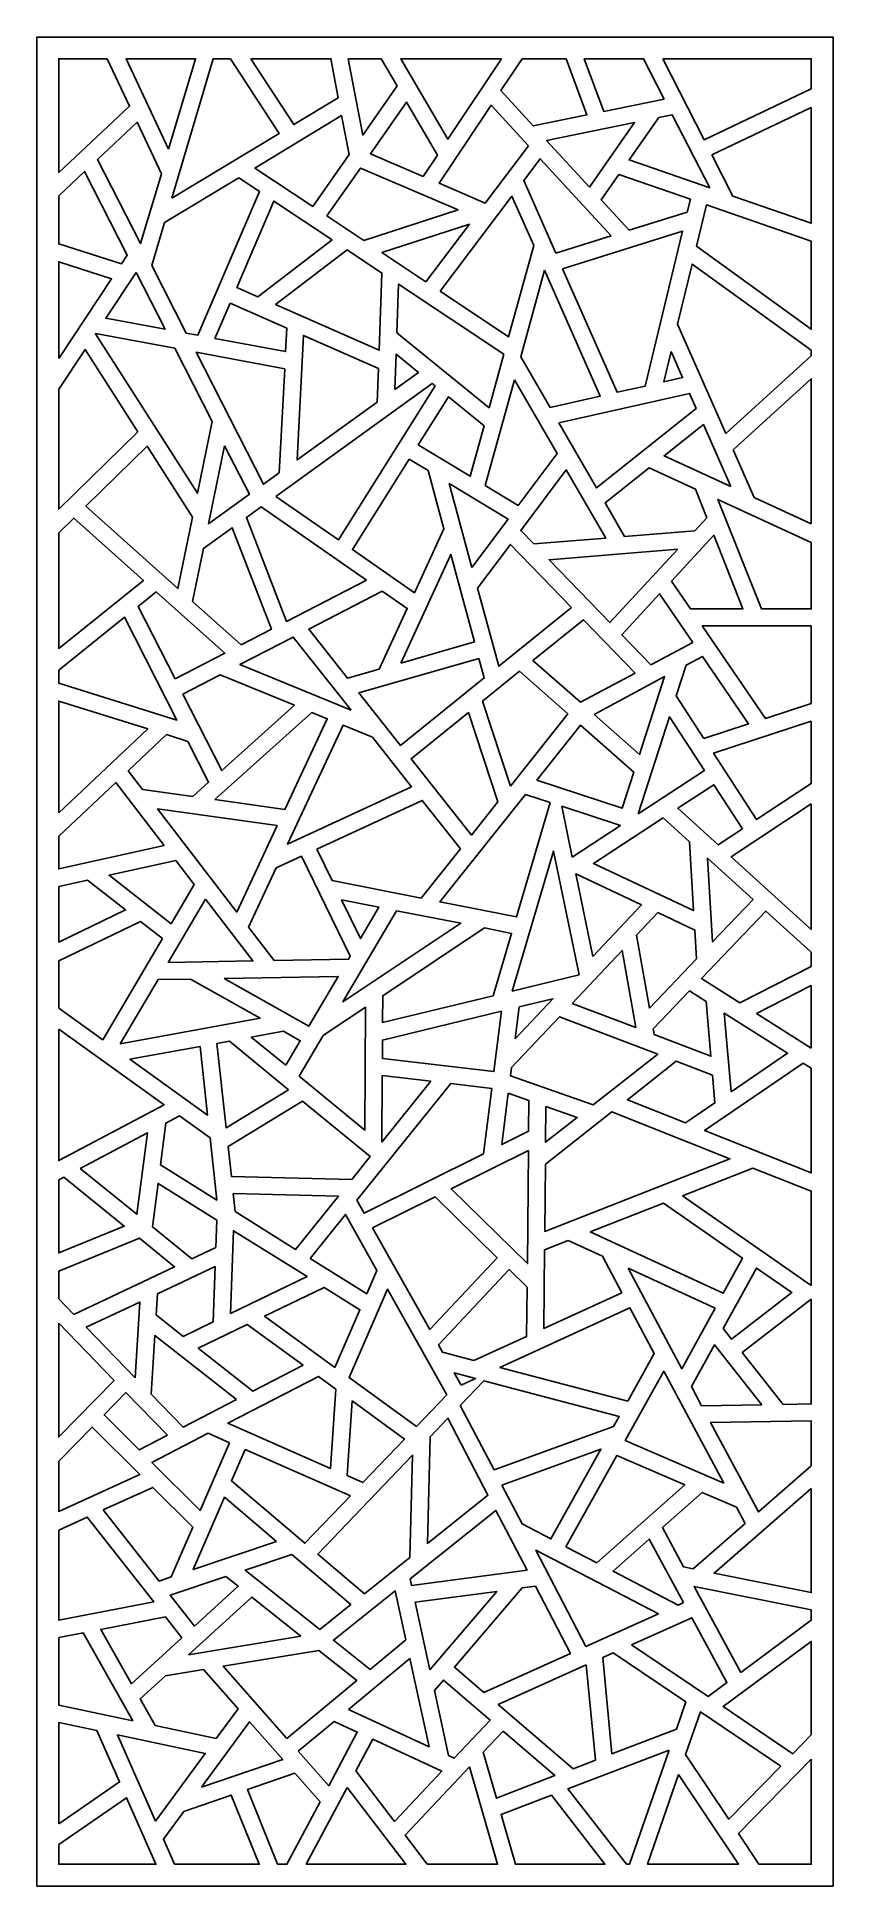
# Model space of a CAD drawing. Extents: x 214 to 374, y 93 to 465.
import ezdxf

# ---------------------------------------------------------------- set-up
doc = ezdxf.new("R2010")
doc.units = 0
doc.layers.add('LAYER_01', color=7, linetype='CONTINUOUS')

msp = doc.modelspace()

# ---------------------------------------------------------------- linework, layer by layer
at = {"layer": 'LAYER_01'}
for points in [[(213.9, 93.46), (373.75, 93.46), (373.75, 464.74), (213.9, 464.74)], [(228.02, 460.38), (218.26, 460.38), (218.26, 437.56), (232.49, 450.87)], [(240.34, 442.21), (245.74, 460.38), (231.8, 460.38)], [(240.98, 432.35), (262.54, 445.38), (252.75, 460.38), (249.31, 460.38)], [(256.84, 460.38), (265.47, 447.14), (274.4, 452.54), (272.91, 460.38)], [(286.2, 454.91), (279.3, 445.04), (276.39, 460.38), (283, 460.38)], [(307.2, 460.38), (286.96, 460.38), (296.43, 444.2)], [(311.31, 460.38), (307.05, 453.99), (313.53, 446.92), (324.32, 449.12), (320.14, 460.38)], [(339.86, 452.27), (335.71, 460.38), (323.78, 460.38), (327.72, 449.8)], [(339.55, 460.38), (347.87, 444.12), (369.39, 454.36), (369.39, 460.38)], [(291.46, 436.73), (294.32, 441.03), (288.1, 451.66), (280.84, 441.29)], [(312.61, 442.86), (305.1, 451.05), (294.66, 435.36), (303.93, 431.39)], [(349.43, 441.08), (353.66, 432.81), (369.39, 427.34), (369.39, 450.58)], [(238.88, 437.29), (234.7, 423.25), (226.06, 440.17), (234.02, 447.62)], [(269.26, 430.71), (257.66, 438.43), (275.08, 448.96), (276.56, 441.13)], [(324.82, 434.62), (333.91, 447.57), (316.23, 443.98)], [(348.99, 434.43), (332.81, 440.05), (338.78, 448.56), (341.48, 449.11)], [(279.53, 423.88), (298.47, 430.01), (278.84, 438.42), (272.11, 428.82)], [(329.18, 424.82), (314.96, 440.3), (311.63, 435.9), (318.06, 421.34)], [(218.26, 432.88), (218.26, 423.2), (230.84, 419.16), (232.03, 420.96), (223.46, 437.74)], [(254.43, 436.48), (239.53, 427.48), (236.96, 418.83), (243.88, 405.28), (246.2, 404.85), (258.56, 433.73)], [(344.48, 429.6), (332.78, 425.94), (327.19, 432.04), (330.77, 437.14), (345.1, 432.16)], [(273.16, 424.01), (261.45, 431.8), (254.03, 414.45), (258.24, 412.59)], [(294.83, 413.7), (309.27, 432.78), (313.65, 422.87), (308.6, 404.53)], [(369.39, 423.72), (348.35, 431.03), (346.34, 422.74), (369.39, 406.06)], [(291.98, 415.6), (300.72, 427.14), (283.17, 421.46)], [(319.45, 418.2), (343.54, 425.72), (336.03, 394.66), (330.4, 393.4)], [(218.26, 400.21), (228.87, 416.2), (218.26, 419.61)], [(276.17, 422.01), (283.17, 417.35), (282.6, 401.84), (261.81, 411.02)], [(233.82, 417.46), (239.63, 406.07), (227.72, 408.28)], [(315.83, 417.92), (311.04, 400.54), (316.92, 390.36), (327, 392.63)], [(342.54, 407.06), (352.24, 385.14), (369.39, 400.75), (369.39, 401.84), (345.47, 419.15)], [(286.15, 405.32), (286.51, 415.13), (307.64, 401.06), (304.67, 390.28)], [(252.68, 411.31), (264.07, 406.28), (263.82, 401.58), (249.64, 404.21)], [(225.63, 405.13), (225.67, 405.18), (241.6, 402.23), (249.09, 387.55), (246.12, 373.12)], [(282.47, 398.16), (282.23, 391.42), (266.12, 379.81), (267.41, 404.81)], [(218.26, 394.02), (218.26, 369.95), (234.14, 385.49), (223.57, 402.02)], [(263.64, 398.14), (262.56, 377.24), (259.37, 374.94), (245.84, 401.44)], [(285.74, 393.96), (286, 401.04), (290.5, 397.38)], [(341.22, 401.59), (339.75, 395.5), (343.54, 396.36)], [(261.84, 372.5), (293.25, 395.15), (293.84, 394.67), (274.42, 363.76)], [(309.77, 395.91), (318.33, 381.08), (310.55, 370.68), (303.92, 374.7)], [(369.39, 366.98), (369.39, 396.12), (353.7, 381.84), (357.93, 372.28)], [(290.47, 382.87), (300.89, 376.55), (303.68, 386.68), (296.52, 392.49)], [(318.71, 387.26), (326.26, 374.19), (346.28, 390.16), (344.95, 393.17)], [(353.23, 374.45), (339.84, 380.65), (347.71, 386.93)], [(245.13, 368.32), (236.03, 382.55), (223.73, 370.53), (242.19, 354.02)], [(251.58, 382.68), (256.56, 372.92), (248.35, 367)], [(288.64, 379.97), (292.45, 377.67), (295.6, 366), (289.69, 353.15), (277.23, 361.81)], [(301.24, 358.24), (296.68, 375.1), (308.5, 367.93)], [(313.65, 362.95), (328.12, 364.13), (320.19, 377.86), (311.05, 365.63)], [(348.41, 368.21), (346, 365.6), (331.89, 364.44), (327.99, 371.19), (336.85, 378.26), (346.13, 373.97)], [(369.39, 363.22), (369.39, 349.91), (359.36, 349.92), (350.64, 371.89)], [(218.26, 365.17), (221.28, 368.13), (235.26, 355.63), (218.26, 341.98)], [(280.04, 355.69), (258.89, 370.38), (255.95, 368.26), (264.02, 347.4)], [(254.87, 342.68), (260.96, 345.82), (253.08, 366.19), (247.33, 362.05), (245.14, 351.38)], [(341.32, 355.5), (349.81, 364.69), (355.67, 349.93), (345.11, 349.94)], [(286.97, 339.04), (297, 360.85), (301.75, 343.26)], [(321.23, 350.2), (308.97, 362.86), (302.38, 354.04), (306.61, 338.4)], [(342.56, 361.89), (328.94, 347.15), (316.72, 359.77)], [(241.64, 335.83), (251.62, 340.99), (237.84, 353.32), (234.21, 350.41)], [(283.22, 353.49), (288.24, 350), (282.63, 337.81), (276.26, 335.98), (268.46, 345.86)], [(345.59, 343.19), (338.93, 352.92), (331.32, 344.69), (337.14, 338.68)], [(218.26, 337.6), (218.26, 334.97), (242.01, 327.57), (231.49, 348.22)], [(323.02, 331.15), (334, 337.01), (323.62, 347.74), (313.48, 339.55)], [(347.46, 346.52), (360.18, 327.92), (369.39, 330.93), (369.39, 346.49)], [(276.96, 329.58), (254.65, 338.71), (265.37, 344.26)], [(302.64, 339.96), (278.55, 333.08), (286.91, 322.49), (303.7, 336.05)], [(347.83, 323.88), (356.79, 326.81), (347.53, 340.35), (344.28, 338.62), (342.28, 332.43)], [(265.58, 330.54), (251, 317.45), (243.19, 332.78), (250.66, 336.65)], [(308.97, 314.34), (303.37, 331.38), (310.78, 337.37), (320.49, 328.82)], [(325.76, 328.73), (339.94, 336.3), (334.89, 320.69)], [(218.26, 308.97), (236.14, 325.81), (218.26, 331.38)], [(249.62, 311.62), (263.67, 309.65), (272.18, 327.83), (269.1, 329.1)], [(300.52, 329.09), (289.03, 319.8), (301.12, 304.48), (306.42, 311.14)], [(334.63, 308.74), (347.93, 317.46), (340.93, 328.24)], [(369.39, 327.33), (349.76, 320.92), (358.41, 307.6), (369.39, 314.84)], [(235.12, 313.64), (232.22, 317.42), (239.89, 324.65), (244.17, 323.31), (248.37, 315.08), (245.19, 312.23)], [(281.27, 324.12), (289.09, 314.2), (264.19, 302.69), (275.35, 326.54)], [(314.27, 315.51), (331.4, 309.88), (333.75, 317.14), (323.06, 326.55)], [(239.46, 302.39), (218.26, 297.68), (218.26, 304.27), (229.72, 315.07)], [(316.94, 311.03), (312, 312.66), (294.82, 291.08), (310.17, 288.05)], [(355.55, 305.72), (349.79, 314.59), (342.58, 309.87), (350.69, 302.51)], [(262.15, 306.41), (238.1, 309.77), (254.02, 289.04)], [(270.1, 301.66), (291.27, 311.44), (298.93, 301.73), (291.04, 291.82), (273.17, 295.34)], [(319.27, 310.27), (321.38, 300.06), (331.04, 306.39)], [(369.39, 310.74), (353.3, 300.14), (369.39, 285.56)], [(339.62, 307.93), (344.9, 303.14), (345.76, 289.31), (325.65, 298.77)], [(322.77, 276.4), (309.35, 273.16), (317.63, 301.28)], [(240.85, 286.66), (245.49, 294.54), (241.76, 299.39), (228.37, 296.42)], [(256.37, 285.99), (261.94, 297.88), (267, 300.22), (276.76, 280.15), (276.42, 279.57), (261.5, 279.3)], [(357.71, 291.53), (348.53, 299.85), (349.58, 283.02)], [(218.26, 294.17), (218.26, 283.01), (231.7, 289.47), (224.05, 295.46)], [(325.5, 280.08), (322.08, 296.68), (335.29, 290.46)], [(247.73, 291.61), (240.25, 278.92), (257.25, 279.23)], [(275.05, 291.49), (282.57, 290.01), (278.84, 283.69)], [(218.26, 269.73), (218.26, 279.22), (234.71, 287.12), (239.09, 283.69), (227.11, 263.37)], [(286.12, 289.3), (275.33, 271), (299, 286.77)], [(346.36, 279.65), (346, 285.42), (338.55, 288.92), (334.3, 284.42), (336.9, 269.75)], [(369.39, 278.08), (369.39, 280.95), (360.25, 289.23), (347.33, 275.72), (355.03, 270.82)], [(283.3, 266.85), (283.33, 272.22), (303.76, 285.83), (309.2, 284.75), (305.51, 272.23)], [(321.34, 270.69), (334.12, 265.83), (331.38, 281.32)], [(230.63, 262.6), (238.21, 275.46), (244.72, 275.58), (258.7, 267.71)], [(251.48, 275.7), (274.38, 276.11), (268.49, 266.13)], [(309.93, 263.58), (317.51, 271.61), (310.74, 269.97)], [(337.85, 264.41), (337.64, 265.58), (344.92, 273.2), (348.27, 271.07), (349.22, 260.08)], [(369.39, 261.71), (369.39, 274.25), (358.39, 268.69)], [(266.52, 256.06), (279.75, 245.21), (279.9, 269.93), (271.34, 264.23)], [(283.26, 259.64), (305.65, 257), (307.18, 269.11), (283.28, 263.33)], [(309.2, 257.82), (308.98, 256.12), (325.58, 250.3), (338.55, 260.48), (318.8, 268)], [(353.27, 252.93), (364.64, 260.67), (351.9, 268.76)], [(218.26, 265.52), (239.41, 250.34), (218.26, 239.13)], [(263.85, 258.26), (256.94, 263.92), (263.37, 265.09), (266.75, 263.18)], [(246.67, 262.05), (232.55, 259.47), (248.16, 248.27)], [(264.42, 253.36), (251.87, 245.72), (250.04, 262.66), (252.53, 263.11)], [(283.16, 242.84), (292.98, 255.05), (283.24, 256.2)], [(349.54, 256.3), (342.28, 259.06), (332.45, 251.34), (344.11, 246.7), (350.03, 250.72)], [(369.39, 257.66), (367.78, 258.67), (347.95, 245.17), (369.39, 236.64)], [(278.16, 231.17), (296.99, 254.58), (305.21, 253.61), (303.55, 240.5), (279.61, 228.59)], [(308.54, 252.65), (307.23, 242.33), (312.63, 245.02), (312.69, 251.2)], [(252.28, 241.96), (252.93, 235.93), (277.13, 235.35), (280.81, 239.92), (267.22, 251.07)], [(315.99, 238.42), (329.33, 248.9), (353.03, 239.47), (315.86, 224.89)], [(316.1, 250), (322.39, 247.8), (316.03, 242.8)], [(248.65, 243.7), (242.51, 248.11), (239.76, 246.66), (238.68, 238.26), (250, 231.18)], [(222.59, 237.56), (233.96, 228.34), (236.06, 244.7)], [(312.59, 241.18), (312.37, 218.43), (297.09, 233.47)], [(219.3, 235.82), (218.26, 235.26), (218.26, 220.6), (231.43, 225.99)], [(250.01, 227.14), (238.2, 234.53), (237.08, 225.81), (244.97, 219.42), (249.81, 221.7)], [(343.51, 232.06), (369.39, 214.07), (369.39, 232.96), (357.68, 237.62)], [(253.69, 228.87), (265.82, 221.29), (274.43, 231.99), (253.3, 232.5)], [(293.85, 231.85), (306.28, 219.63), (292.77, 205.22), (281.29, 225.6)], [(324.98, 224.8), (351.71, 212.48), (355.57, 219.51), (339.68, 230.56)], [(268.74, 219.47), (275.85, 228.3), (282.17, 217.07), (280.13, 212.35)], [(218.26, 211.37), (221.29, 208.25), (241.54, 217.8), (234.46, 223.53), (218.26, 216.91)], [(252.75, 208.4), (253.36, 225.05), (268.13, 215.82)], [(315.82, 221.21), (320.57, 223.07), (327.43, 219.9), (331.34, 212.59), (315.67, 205.41)], [(249.27, 206.72), (249.67, 217.85), (238.07, 212.38), (237.81, 208.14), (243.28, 203.83)], [(301.65, 198.98), (295.35, 200.65), (294.53, 202.1), (308.72, 217.23), (312.33, 213.68), (312.23, 203.83)], [(332.58, 217.53), (343.38, 197.33), (350.06, 209.47)], [(351.71, 205.38), (358.4, 217.55), (365.49, 212.62), (353.39, 203.26)], [(273.74, 197.61), (259.6, 207.91), (271.56, 213.67), (278.75, 209.18)], [(290.09, 185.71), (276.58, 195.55), (284.28, 213.33), (296.22, 192.12)], [(233.62, 195.53), (234.54, 210.72), (223.8, 205.66)], [(332.52, 190.83), (306.86, 197.61), (332.96, 209.57), (337.86, 200.4)], [(369.39, 211.31), (355.51, 200.58), (363.74, 190.18), (369.39, 190.27)], [(218.26, 206.46), (218.26, 183.65), (229.38, 194.99)], [(267.32, 198.05), (257.27, 192.85), (246.28, 201.48), (256.1, 206.22)], [(253.93, 191.12), (237.56, 203.98), (236.85, 192.21), (243.25, 185.61)], [(359.43, 190.11), (347.35, 189.91), (345.3, 193.73), (349.92, 202.13)], [(351.79, 174.35), (332.03, 182.93), (339.77, 196.82)], [(273.94, 193.23), (272.85, 177.32), (252.19, 186.38), (270.42, 195.8)], [(299.07, 194.04), (297.69, 196.49), (301.96, 195.36)], [(298.91, 189.98), (303.63, 194.92), (330.8, 187.75), (329.68, 185.75), (305.68, 177)], [(240.08, 183.97), (231.77, 192.54), (227.38, 188.06), (234.43, 181.04)], [(277.21, 190.86), (276.17, 175.86), (279.35, 174.46), (287.71, 183.21)], [(292.84, 183.63), (296.41, 187.37), (304.45, 171.94), (292.29, 162.24)], [(369.39, 177.83), (369.39, 186.85), (349.16, 186.52), (358.76, 168.57)], [(218.26, 178.76), (224.99, 185.62), (234.56, 176.09), (218.26, 168.69)], [(252.59, 182.46), (246.66, 168.85), (236.97, 178.51), (248.28, 184.36)], [(276.83, 171.83), (267.71, 162.29), (252.99, 174.8), (255.73, 181.09)], [(279.64, 152.15), (288.8, 159.45), (289.32, 179.95), (270.32, 160.07)], [(311.32, 166.17), (317.09, 163.17), (327.13, 181.18), (307.27, 173.94)], [(344, 174), (330.35, 179.93), (320.12, 161.59), (326.32, 158.37)], [(227.19, 168.99), (238.42, 154.7), (240.86, 155.52), (245.2, 165.49), (237.15, 173.51)], [(262.01, 162.65), (245.23, 156.99), (251.56, 171.52)], [(345.64, 157.15), (356.11, 166.27), (354.39, 169.5), (347.46, 172.5), (339.48, 165.44), (343.75, 157.53)], [(369.39, 173.29), (349.87, 156.3), (369.39, 152.38)], [(218.26, 164.93), (223.99, 167.53), (237.35, 150.51), (218.26, 146.85)], [(288.83, 155.11), (289.12, 153.79), (312.3, 156.89), (306.06, 168.85)], [(270.68, 145), (255.7, 156.91), (265.05, 160.06), (276.92, 149.97)], [(338.69, 148.09), (324.14, 141.56), (314.07, 160.88)], [(343.75, 150.36), (336.85, 163.11), (329.58, 156.68), (342.67, 149.87)], [(251.85, 155.61), (254.32, 153.64), (245.54, 145.62), (240.66, 151.84)], [(280.8, 136.95), (273.43, 142.82), (285.85, 152.73), (287.99, 142.9)], [(292.79, 136.9), (306.22, 152.63), (289.85, 150.44)], [(313.98, 153.67), (321.02, 140.16), (303.63, 132.35), (297.72, 137.41), (311.3, 153.31)], [(355.21, 136.36), (369.39, 146.83), (369.39, 148.89), (345.87, 153.62)], [(266.9, 143.64), (257.03, 151.49), (244.33, 139.89)], [(243, 143.31), (232.87, 134.07), (226.71, 144.99), (239.73, 147.49)], [(333.26, 141.9), (348.65, 131.52), (352.43, 134.31), (345.38, 147.34)], [(218.26, 143.37), (218.26, 129.79), (233.14, 126.64), (223.16, 144.31)], [(369.39, 123.82), (369.39, 142.58), (351.66, 129.49), (365.68, 120.03)], [(270.51, 140.77), (278.11, 134.72), (264.09, 123.11), (251.31, 137.58)], [(276.47, 128.92), (292.65, 121.44), (288.8, 139.14)], [(324.21, 137.84), (306.51, 129.89), (321.55, 117.02), (326.05, 118.75)], [(329.59, 140.25), (344.19, 130.41), (342.3, 124.97), (329.36, 120.01), (327.51, 139.32)], [(249.91, 123.1), (237.6, 125.7), (234.6, 131.02), (239.68, 135.66), (247.33, 136.92), (254.28, 129.05)], [(296.54, 119.64), (293.7, 132.7), (295.5, 134.81), (304.9, 126.77), (297.67, 119.12)], [(218.26, 105.94), (218.26, 126.29), (225.93, 124.67), (230.47, 114.37)], [(246.94, 113.28), (263.26, 118.87), (256.6, 126.43)], [(266.35, 120.54), (272.48, 113.6), (278.2, 124.36), (273.55, 126.51)], [(363.24, 117.54), (347.12, 128.43), (344.15, 119.87), (352.82, 106.89)], [(237.7, 106.46), (247.69, 120.07), (230.05, 123.8)], [(277.94, 116.59), (281.31, 122.92), (295.19, 116.5), (285.7, 106.44)], [(307.5, 124.54), (303.5, 120.31), (306.14, 111.12), (317.91, 115.63)], [(340.84, 120.75), (320.53, 112.97), (332.29, 97.82), (332.89, 97.82)], [(369.39, 118.93), (354.76, 103.99), (358.88, 97.82), (369.39, 97.82)], [(262.2, 97.82), (256.16, 112.83), (265.71, 116.1), (270.76, 110.37), (264.09, 97.82)], [(300.77, 117.42), (287.8, 103.69), (292.28, 97.82), (306.4, 97.82)], [(342.75, 115.82), (336.51, 97.82), (354.76, 97.82)], [(241.51, 97.82), (258.52, 97.82), (252.92, 111.71), (243.4, 108.45), (239.29, 102.85)], [(276.18, 113.27), (267.96, 97.82), (287.98, 97.82)], [(317.2, 111.7), (307.09, 107.83), (309.96, 97.82), (327.96, 97.82)], [(218.26, 101.78), (218.26, 97.82), (237.77, 97.82), (231.88, 111.19)]]:
    msp.add_lwpolyline(points, close=True, dxfattribs=at)

doc.saveas('drawing.dxf')
